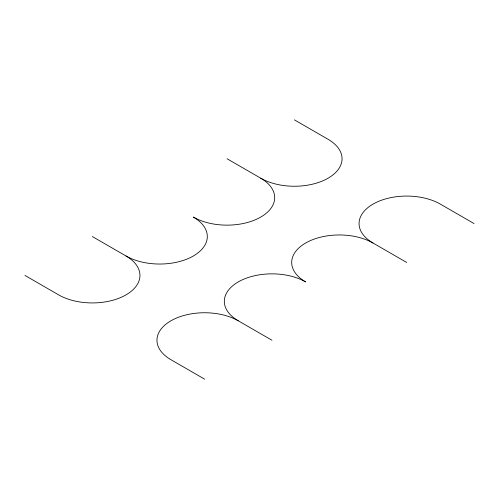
<?xml version="1.0" encoding="UTF-8"?>
<svg xmlns="http://www.w3.org/2000/svg" width="499" height="499" viewBox="0 0 499 499"><rect width="100%" height="100%" fill="white"/><g stroke="black" fill="none" stroke-linecap="round" stroke-linejoin="round"><path stroke-width="0.75" d="M294.41 119.86L328.093 139.302A47.636 27.501 0 0 1 328.093 178.199A47.636 27.501 0 0 1 260.728 178.193L227.045 158.751M474.05 223.571L440.368 204.122A47.63 27.501 0 0 0 373.002 204.128A47.63 27.501 0 0 0 373.002 243.013L406.685 262.462M92.315 236.538L125.998 255.981A47.636 27.501 0 0 0 193.363 255.981A47.636 27.501 0 0 0 193.363 217.09A47.636 27.501 0 0 0 260.728 217.09A47.636 27.501 0 0 0 260.728 178.193M271.955 340.249L238.273 320.801A47.63 27.501 0 0 0 170.907 320.807A47.63 27.501 0 0 0 170.907 359.692L204.59 379.14M24.95 275.429L58.633 294.878A47.636 27.501 0 0 0 125.998 294.878A47.636 27.501 0 0 0 125.998 255.981M372.996 243.019A47.63 27.501 0 0 0 305.637 243.019A47.63 27.501 0 0 0 305.637 281.91A47.63 27.501 0 0 0 238.273 281.91A47.63 27.501 0 0 0 238.273 320.801"/></g></svg>
